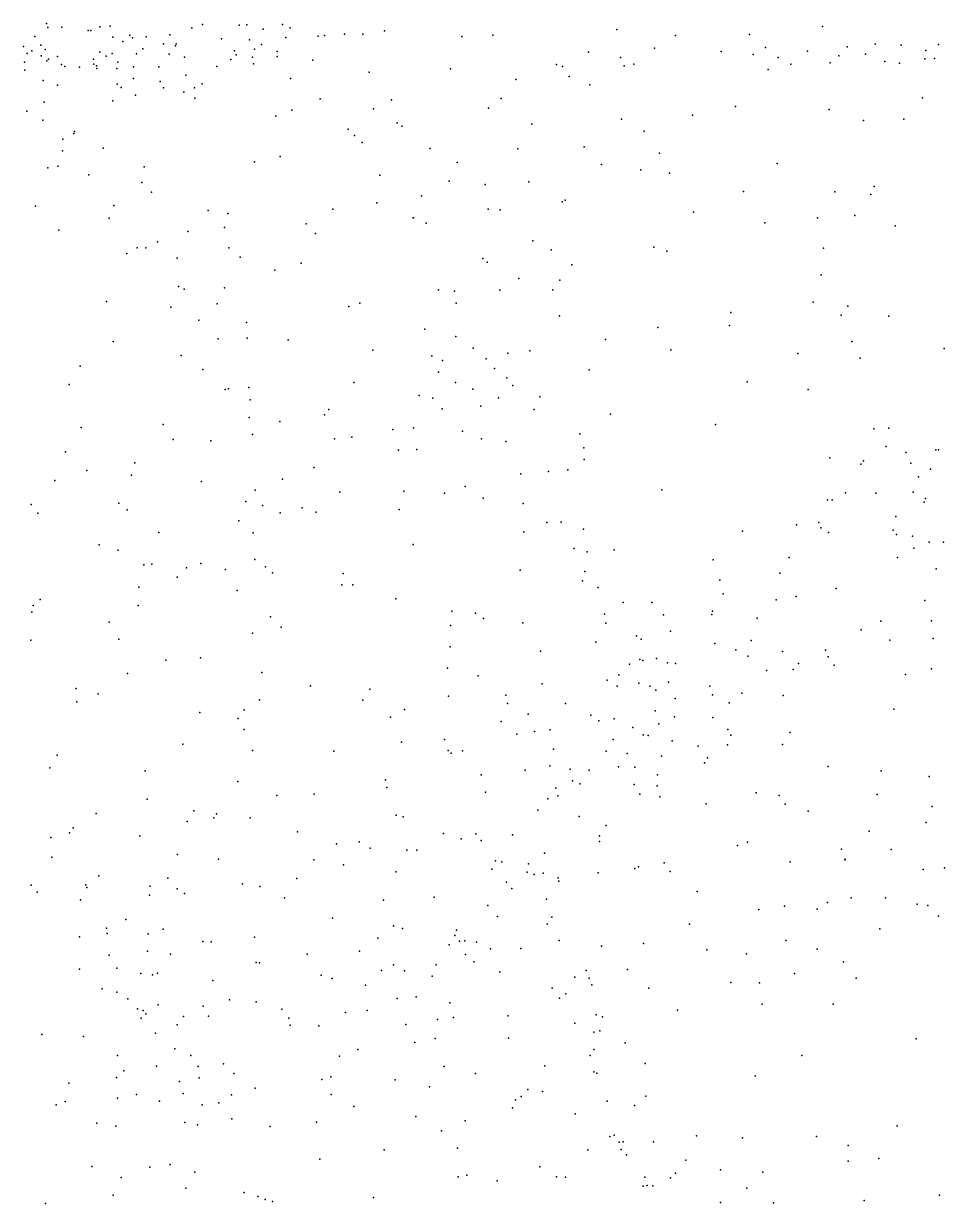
# Model space of a CAD drawing. Header units: metres. Extents: x -25 to 25, y -27.8 to 27.8.
# Drawn here: x 16.612 to 19.321, y -3.46 to 0.012 of the extents above; entities that cross this region are included whole.
import ezdxf

# ---------------------------------------------------------------- set-up
doc = ezdxf.new("R2010")
doc.units = ezdxf.units.M

msp = doc.modelspace()

# ---------------------------------------------------------------- linework, layer by layer
for p in [(16.6791, 0.0116, 3.41), (16.7247, 0.001, 1.7975), (16.836, 0.0021, 14.0224), (16.8669, 0.0043, 10.2834), (17.1383, 0.009, 1.5754), (17.2463, 0.0068, 4.5051), (17.2691, 0.0079, 11.2916), (17.3735, 0.0087, -9.7062), (18.9627, 0.0026, 0.0761), (16.6455, -0.0267, 14.7675), (16.6834, -0.0001, 1.1106), (16.8017, -0.0085, 1.2117), (16.8097, -0.009, 14.5722), (16.8751, -0.0288, 1.7035), (16.9245, -0.0228, 14.191), (16.9327, -0.0306, 10.4255), (16.9726, -0.0275, 3.4592), (17.0426, -0.0213, 4.6368), (17.1069, -0.0007, 1.7387), (17.1941, -0.0333, 3.4568), (17.3165, -0.0047, 12.5307), (17.3832, -0.0297, -10.2867), (17.3968, -0.0004, 4.3404), (17.4783, -0.025, -7.8635), (17.497, -0.0233, 3.6326), (17.5566, -0.0199, 3.9297), (17.6099, -0.0191, -1.0698), (17.6742, -0.0101, -16.5366), (17.9012, -0.0267, -10.8906), (17.9926, -0.0228, -10.1367), (18.3573, -0.0062, 13.1567), (18.5306, -0.0235, 13.0157), (18.7476, -0.02, 12.8588), (16.6121, -0.0558, 10.3066), (16.6363, -0.0686, 14.4323), (16.6625, -0.0516, 1.3209), (16.6757, -0.0648, 12.6799), (16.9045, -0.0408, 1.5369), (16.9631, -0.0629, 10.8533), (17.0238, -0.0483, 10.705), (17.059, -0.0538, 11.2474), (17.0613, -0.0484, 12.6649), (17.2325, -0.0689, -0.9512), (17.2766, -0.0366, -9.101), (17.2918, -0.0641, 11.6199), (17.3121, -0.0501, -9.4577), (18.4688, -0.0604, 13.325), (18.7946, -0.0587, -3.8424), (18.9184, -0.0693, 12.9642), (19.0351, -0.0566, -4.2252), (19.1174, -0.0488, 13.7214), (19.1937, -0.0518, 12.7224), (19.2666, -0.0671, 13.6544), (19.3041, -0.0497, 0.158), (16.6146, -0.1016, 10.5609), (16.623, -0.0764, 3.9028), (16.6639, -0.0831, 11.2378), (16.6807, -0.0977, -17.8213), (16.6853, -0.0932, -7.4279), (16.7115, -0.0852, 10.9222), (16.818, -0.0934, 10.7488), (16.8366, -0.0721, 3.7244), (16.8548, -0.0838, 10.558), (16.8722, -0.0761, 11.1138), (16.8897, -0.1016, 12.5682), (16.9442, -0.0772, 4.5206), (17.0407, -0.0786, 11.4014), (17.0851, -0.0874, 4.257), (17.2216, -0.0938, -10.0053), (17.2379, -0.0801, 12.4201), (17.2856, -0.0875, 4.1008), (17.3579, -0.0706, -10.6591), (17.3586, -0.0849, 3.8143), (17.4635, -0.0962, -11.0059), (18.2737, -0.0726, -1.8404), (18.3686, -0.0883, -2.5852), (18.6645, -0.0702, -3.4577), (18.7591, -0.0791, 13.0294), (18.8321, -0.0877, 13.5075), (18.985, -0.1038, 13.3868), (19.0104, -0.0834, 13.5518), (19.0894, -0.0779, 12.9594), (19.1456, -0.1003, 13.3913), (19.2641, -0.0924, 12.9055), (19.2926, -0.0914, 13.4919), (16.616, -0.1255, 12.4667), (16.7235, -0.1083, 11.5023), (16.7337, -0.1145, 4.5799), (16.7761, -0.1165, 4.2185), (16.8191, -0.1074, 4.036), (16.8264, -0.1129, -17.4438), (16.828, -0.1206, 4.3755), (16.8865, -0.1201, 11.5024), (16.9356, -0.1155, 4.1678), (17.0103, -0.1158, 3.8825), (17.1803, -0.1142, 3.8403), (17.2886, -0.1072, 11.9597), (17.629, -0.1315, -8.1945), (17.8679, -0.1218, -1.2866), (18.1802, -0.1091, -14.9936), (18.1972, -0.1143, -15.6811), (18.3795, -0.1123, -3.0925), (18.4071, -0.1079, -14.8918), (18.8024, -0.1231, 13.3165), (18.8696, -0.1073, 13.1628), (19.1892, -0.1047, 13.1994), (16.6697, -0.156, 11.9679), (16.7116, -0.1695, 12.1909), (16.8874, -0.1666, 11.725), (16.9351, -0.1498, -9.8085), (17.0143, -0.1586, -0.9655), (17.0891, -0.1404, 11.6957), (17.1373, -0.1659, 11.9616), (17.3973, -0.1499, -16.6572), (18.0605, -0.1526, -10.5765), (18.2171, -0.1438, -16.1921), (18.2785, -0.1688, -15.9363), (16.8989, -0.1764, 12.3318), (16.9418, -0.1988, 12.0368), (17.0241, -0.1775, 11.8339), (17.0836, -0.1899, 12.1085), (17.1153, -0.1779, -7.6892), (17.1162, -0.2078, -16.7012), (19.2572, -0.2071, -3.4854), (16.6729, -0.2198, -8.0546), (16.8746, -0.216, -16.8026), (17.4014, -0.2428, -1.0829), (17.4851, -0.2095, -8.9557), (17.6414, -0.2388, -7.996), (17.6941, -0.2128, -9.8481), (17.98, -0.2374, -10.0831), (18.017, -0.2088, -1.4786), (18.7067, -0.2321, -14.7815), (18.9825, -0.2407, -14.5307), (16.6214, -0.2462, -9.5612), (16.6689, -0.2726, -7.7055), (17.3538, -0.2606, -7.7288), (18.3708, -0.2692, -2.0616), (18.5801, -0.258, -3.2939), (19.0837, -0.2737, -4.3141), (19.2015, -0.2697, -3.6984), (16.7595, -0.3114, -7.5125), (16.7623, -0.3055, -9.7337), (17.5674, -0.2987, -7.7969), (17.7108, -0.2806, -8.6609), (17.7252, -0.2904, -8.3569), (18.1079, -0.2845, -10.339), (18.4376, -0.3047, -2.7704), (16.7273, -0.3283, -9.2183), (17.5855, -0.3176, -10.9225), (17.6082, -0.3381, -9.6099), (16.727, -0.3629, -1.1588), (16.8463, -0.3546, -7.87), (17.3668, -0.3799, -16.7383), (17.8088, -0.3558, -10.8753), (18.0659, -0.357, -16.4726), (18.2613, -0.3513, -15.7095), (18.4833, -0.3697, -2.2342), (16.6834, -0.4129, -8.6618), (16.7131, -0.408, -8.8709), (16.9671, -0.4099, -1.1218), (17.2911, -0.3952, -10.7038), (17.8882, -0.3975, -16.6236), (18.3129, -0.4035, -15.9536), (18.8289, -0.3996, -4.1941), (16.8042, -0.4338, -16.831), (17.6598, -0.4342, -9.0204), (18.4286, -0.4187, -15.0201), (18.5129, -0.4287, -2.5779), (16.96, -0.4556, -9.966), (16.9885, -0.4845, -7.7714), (17.8643, -0.4518, -9.8887), (17.9705, -0.4616, -10.6919), (18.0983, -0.4539, -10.1766), (18.7298, -0.4823, -3.2042), (18.9992, -0.4833, -14.5647), (19.115, -0.4677, -3.8749), (17.6516, -0.5154, -9.248), (17.7826, -0.4949, -8.475), (18.1968, -0.5132, -16.3417), (18.2056, -0.5081, -1.7844), (19.1045, -0.4913, -4.0887), (16.6474, -0.5261, -17.33), (16.878, -0.5234, -8.9704), (17.1548, -0.5382, -10.5047), (17.2132, -0.5474, -1.1972), (17.522, -0.5344, -1.2763), (17.9789, -0.5341, -1.608), (18.0142, -0.5369, -15.2929), (18.5829, -0.5435, -3.0104), (19.058, -0.5534, -3.6135), (16.8634, -0.561, -8.5186), (17.2036, -0.5883, -16.7387), (17.4438, -0.5775, -16.7625), (17.7583, -0.5599, -9.6815), (17.7591, -0.5597, -8.1878), (17.7962, -0.5756, -16.6975), (18.7933, -0.5746, -14.832), (18.9483, -0.5604, -3.3762), (19.1768, -0.5839, -3.3921), (16.7159, -0.5965, -1.3076), (17.0957, -0.6001, -9.4039), (17.471, -0.6063, -10.8227), (16.9458, -0.6478, -8.7831), (16.9722, -0.6486, -10.0529), (17.0058, -0.6306, -8.2227), (17.216, -0.6485, -7.6842), (18.1105, -0.6274, -10.4178), (18.1646, -0.6545, -15.0909), (18.4667, -0.6461, -2.137), (18.5043, -0.6584, -15.0226), (18.9655, -0.6495, -4.4919), (16.9161, -0.6649, -1.2823), (17.064, -0.6789, -7.8541), (17.249, -0.6755, -10.6853), (17.4283, -0.6929, -7.7541), (17.9633, -0.68, -10.7053), (17.9765, -0.6905, -9.9065), (17.3517, -0.7142, -1.3481), (18.225, -0.698, -15.833), (18.9591, -0.7273, -14.654), (17.068, -0.7618, -16.6718), (18.0687, -0.7387, -15.5459), (18.1894, -0.7437, -16.2363), (17.0849, -0.77, -9.7968), (17.203, -0.7659, -9.5164), (17.833, -0.7723, -8.7927), (17.8798, -0.7754, -9.7367), (18.0133, -0.7731, -1.7183), (18.1696, -0.7716, -10.114), (16.8559, -0.8062, -10.1395), (17.0455, -0.8229, -10.4974), (17.182, -0.8127, -9.1712), (17.5686, -0.8212, -10.8015), (17.6013, -0.8113, -7.8967), (17.8845, -0.8114, -8.5785), (18.9355, -0.8077, -3.1233), (19.0368, -0.8199, -4.1727), (17.1276, -0.8612, -8.2207), (17.2676, -0.8677, -7.7678), (18.1887, -0.8487, -1.8702), (18.693, -0.8381, -2.9167), (19.0176, -0.8464, -4.3976), (19.1579, -0.849, -3.3609), (17.793, -0.8877, -9.2193), (18.4786, -0.8829, -2.3181), (18.6894, -0.8769, -14.9391), (16.8752, -0.924, -16.5722), (17.1843, -0.9161, -8.8118), (17.2698, -0.9141, -10.678), (17.3905, -0.919, -16.6902), (17.884, -0.9091, -15.4794), (18.3246, -0.9178, -2.0349), (19.0487, -0.9237, -14.571), (17.0754, -0.9654, -1.5099), (17.6396, -0.949, -1.656), (17.8136, -0.9661, -8.1828), (17.9348, -0.9435, -8.4172), (18.0372, -0.9582, -15.19), (18.1016, -0.9514, -16.1822), (18.5161, -0.948, -2.7049), (18.8899, -0.9593, -14.7727), (19.3211, -0.9442, -14.2449), (16.7782, -0.9969, -10.2048), (17.1392, -1.0059, -16.5519), (17.8444, -0.9797, -16.5331), (17.9728, -0.9745, -9.6793), (17.9973, -1.0038, -10.6963), (19.0736, -0.9732, -3.2004), (17.8331, -1.0143, -1.7942), (18.0334, -1.0308, -15.9674), (18.2758, -1.0074, -15.153), (16.7466, -1.05, -1.6525), (17.2052, -1.0648, -1.6609), (17.2153, -1.0632, -9.6304), (17.2746, -1.0595, -9.0718), (17.5836, -1.0449, -10.7639), (17.8831, -1.0447, -9.1049), (17.9342, -1.0641, -9.4841), (18.0515, -1.0533, -1.9254), (18.7414, -1.0429, -2.9207), (18.9204, -1.0653, -3.0374), (17.2785, -1.096, -9.3423), (17.7758, -1.0823, -15.2861), (17.8161, -1.0907, -15.6514), (18.0092, -1.0899, -8.6116), (18.1314, -1.0862, -9.7701), (17.4974, -1.1398, -16.5297), (17.5103, -1.1239, -1.8194), (17.8432, -1.122, -10.7948), (17.9571, -1.1146, -16.163), (18.1144, -1.1236, -10.5594), (18.3388, -1.138, -2.5636), (16.7813, -1.1772, -16.3906), (17.0227, -1.1677, -9.9125), (17.2753, -1.1476, -7.8092), (17.3659, -1.1588, -10.7008), (17.759, -1.1778, -16.3838), (18.6483, -1.1681, -15.1321), (19.1578, -1.1792, -3.2958), (17.0523, -1.2119, -10.5387), (17.2851, -1.1976, -8.444), (17.5273, -1.2107, -7.8378), (17.578, -1.2056, -15.5077), (17.6983, -1.1825, -8.0134), (17.9038, -1.1874, -8.238), (17.9597, -1.2106, -2.0567), (18.2489, -1.1957, -2.375), (19.1134, -1.1809, -14.6611), (16.7358, -1.249, -4.0635), (17.1625, -1.2161, -16.3366), (17.7155, -1.2435, -2.0244), (17.7686, -1.2412, -16.0179), (18.0308, -1.2179, -8.9079), (18.2602, -1.2368, -15.2847), (19.1498, -1.2327, -12.9445), (19.296, -1.2423, -14.391), (19.3036, -1.2422, -1.5916), (16.9398, -1.2812, -1.9346), (18.2618, -1.2709, -9.9405), (18.9845, -1.2657, -3.093), (19.0837, -1.275, -1.6335), (19.2074, -1.2504, -12.6919), (19.2222, -1.2815, -1.34), (16.7986, -1.3034, -4.2759), (16.9291, -1.317, -16.2086), (17.4656, -1.2947, -2.114), (18.0748, -1.313, -9.1344), (18.1565, -1.306, -10.6667), (18.2134, -1.3015, -10.2776), (19.0756, -1.2853, -14.9396), (19.2805, -1.2996, 0.3399), (16.7044, -1.3329, -10.2687), (17.1351, -1.3357, -9.7087), (17.3741, -1.3285, -16.0442), (17.9109, -1.3508, -15.3854), (19.245, -1.3224, -13.2109), (17.2934, -1.3614, -9.3044), (17.5427, -1.3677, -10.8044), (17.7306, -1.3643, -2.3709), (17.8501, -1.3698, -10.8483), (17.964, -1.3847, -2.5711), (18.4898, -1.3604, -2.8275), (19.0307, -1.3695, -1.2708), (19.1193, -1.3702, 0.0752), (19.2291, -1.367, -14.6806), (19.2659, -1.3857, -3.5175), (16.6347, -1.4035, -3.4917), (16.8926, -1.3998, -3.8248), (16.9171, -1.4195, -2.2052), (17.2663, -1.3944, -10.7077), (17.3153, -1.4065, -8.3153), (17.4321, -1.413, -15.516), (17.7174, -1.4178, -7.9195), (18.0821, -1.401, -8.4189), (18.9772, -1.3898, -15.2053), (18.9912, -1.3894, -12.6643), (19.2622, -1.3962, 0.531), (16.6539, -1.4286, -4.3847), (17.2452, -1.4512, -15.7986), (17.3674, -1.4277, -8.5954), (17.4726, -1.4265, -2.419), (18.1518, -1.4569, -10.9122), (18.194, -1.4557, -8.8731), (18.9517, -1.4561, -2.0618), (19.1783, -1.4391, -2.12), (17.0103, -1.4863, -10.555), (17.2878, -1.487, -8.0817), (18.0836, -1.4836, -15.424), (18.2597, -1.4765, -10.1638), (18.7277, -1.4815, -1.4627), (18.8864, -1.4635, -12.9932), (18.9573, -1.4717, -3.0579), (18.98, -1.4855, 0.4032), (19.171, -1.4793, -0.9796), (19.1807, -1.4921, -12.5301), (16.8341, -1.5225, -9.9253), (17.7581, -1.5215, -15.4455), (19.2275, -1.4971, -15.0449), (19.2763, -1.5146, -0.404), (19.319, -1.5139, -13.4681), (16.8905, -1.5382, -3.6366), (18.232, -1.5331, -9.2433), (18.2699, -1.5427, -9.8473), (18.3495, -1.5371, -2.7217), (18.8644, -1.5597, -15.3919), (19.1832, -1.5595, -3.4045), (19.2309, -1.5316, 0.6998), (16.9657, -1.581, -15.9593), (16.9895, -1.5793, -9.7693), (17.0909, -1.5897, -4.1454), (17.1337, -1.5773, -2.4431), (17.2058, -1.595, -10.7331), (17.2922, -1.5649, -7.7552), (17.324, -1.5867, -9.1773), (18.6414, -1.5666, -2.8131), (19.2971, -1.5928, -0.6961), (17.0643, -1.6169, -3.7828), (17.3444, -1.605, -8.3779), (17.5521, -1.6061, -10.8876), (18.0736, -1.5971, -2.6361), (18.2563, -1.6281, -11.0399), (18.263, -1.6004, -9.5494), (18.6601, -1.6264, -12.808), (18.8371, -1.6051, 0.1016), (16.9508, -1.6469, -2.3153), (17.2404, -1.6567, -9.3833), (17.548, -1.6403, -2.4617), (17.5808, -1.6399, -15.4816), (18.3026, -1.6475, -10.5115), (18.6699, -1.6662, -1.2053), (19.0029, -1.6504, -0.2734), (16.6402, -1.7008, -4.3346), (16.6604, -1.6835, -2.0437), (16.9494, -1.701, -10.511), (17.7077, -1.6807, -7.5774), (18.3762, -1.6922, -10.8153), (18.4608, -1.6919, -2.6094), (18.8265, -1.6837, -12.4767), (18.8849, -1.6742, -2.8661), (19.2639, -1.6857, -2.3567), (16.636, -1.7208, -3.6195), (17.3383, -1.7339, -7.6005), (17.8724, -1.7169, -8.1485), (17.942, -1.7228, -8.3475), (18.3215, -1.726, -9.3061), (18.4947, -1.7281, -1.6627), (18.6368, -1.7274, -15.4793), (18.6393, -1.7175, -13.0678), (16.8639, -1.7501, -3.7502), (17.3702, -1.7642, -8.771), (17.868, -1.7599, -7.8935), (17.965, -1.7386, -15.4685), (18.0806, -1.752, -11.2949), (18.3251, -1.7523, -10.0358), (18.7701, -1.7379, -2.6706), (19.1342, -1.7467, -13.4685), (19.283, -1.746, 0.8979), (16.6337, -1.8024, -16.1049), (16.8925, -1.7998, -4.1054), (17.2857, -1.7824, -7.8237), (18.4158, -1.7902, -15.4874), (18.429, -1.8001, -12.5941), (18.5153, -1.7766, -1.3433), (18.7529, -1.8037, -0.1315), (19.076, -1.7721, -2.3977), (19.1611, -1.8032, -12.3517), (19.2878, -1.7978, -15.1817), (17.867, -1.8227, -2.4311), (18.1329, -1.835, -11.5242), (18.2959, -1.8086, -2.4831), (18.6455, -1.8122, 0.1891), (18.7074, -1.8314, 0.5158), (18.8448, -1.8356, -2.4488), (18.971, -1.8325, -0.7132), (17.0309, -1.862, -15.9143), (17.1321, -1.8544, -10.6611), (18.3952, -1.873, -10.2224), (18.4255, -1.8595, -12.9951), (18.4337, -1.8625, -10.462), (18.4738, -1.8571, -12.3259), (18.5063, -1.869, -10.8079), (18.5304, -1.8711, -11.0273), (18.7425, -1.8502, -12.3158), (18.8923, -1.8718, 0.7958), (18.9796, -1.8513, -2.6163), (16.9179, -1.9005, -10.4415), (17.3131, -1.8974, -10.8008), (17.8591, -1.8855, -11.2987), (17.9495, -1.908, -8.5808), (18.3632, -1.9047, -9.4659), (18.7981, -1.8919, -13.3682), (18.8763, -1.8895, -0.4825), (18.9969, -1.876, -15.4309), (19.2068, -1.904, -2.7863), (19.2835, -1.8873, -2.4887), (17.4558, -1.937, -15.5152), (18.1375, -1.9313, -11.7937), (18.3286, -1.9209, -12.7734), (18.3585, -1.9379, -9.6964), (18.4225, -1.9296, -1.74), (18.4547, -1.9384, -13.2088), (18.5093, -1.9266, -2.2535), (18.6315, -1.9376, -0.906), (16.7667, -1.9445, -2.0534), (16.8319, -1.9606, -9.7426), (17.3062, -1.9779, -8.78), (17.6102, -1.9788, -11.0449), (17.6309, -1.9466, -2.3236), (17.8622, -1.9679, -8.0358), (18.0311, -1.9642, -2.3546), (18.472, -1.9498, -11.5177), (18.5296, -1.9744, -11.9818), (18.6391, -1.9638, -0.3611), (18.7253, -1.9584, -0.6734), (18.8474, -1.9653, -12.15), (16.7688, -1.9843, -10.2612), (17.2613, -2.0074, -9.2209), (17.7329, -2.007, -15.4419), (18.0354, -1.989, -15.456), (18.2063, -1.9889, -12.1443), (18.4701, -2.011, -0.0613), (18.6881, -1.9868, 0.6657), (19.1721, -2.0059, -13.8099), (17.1302, -2.0159, -9.4615), (17.2434, -2.0328, -15.7039), (17.692, -2.0291, -7.3923), (18.0172, -2.042, -8.7533), (18.0971, -2.0205, 1.3592), (18.2809, -2.0237, -2.2874), (18.3047, -2.0402, 1.1624), (18.3495, -2.0341, 1.4724), (18.5274, -2.0283, 0.4081), (18.64, -2.0302, -11.7984), (17.261, -2.066, -8.562), (18.063, -2.0789, -11.9867), (18.1152, -2.071, -7.6049), (18.1613, -2.0663, -8.9231), (18.4049, -2.0597, -1.3162), (18.4354, -2.0808, -9.9013), (18.4812, -2.0485, -0.4885), (18.6838, -2.0653, -11.5616), (18.6926, -2.082, -10.9599), (18.8675, -2.0743, -13.6328), (17.0802, -2.1085, -15.8498), (17.724, -2.1028, -11.253), (17.8505, -2.0949, 1.3746), (18.3464, -2.0946, -0.2498), (18.4496, -2.0836, -2.0585), (18.5203, -2.0986, 1.1563), (18.5973, -2.1148, -10.3459), (18.6835, -2.1105, -10.6837), (18.8453, -2.1099, 0.9568), (16.7112, -2.1415, -16.0655), (17.2857, -2.1275, -2.2573), (17.5244, -2.1298, -2.2606), (17.8609, -2.1275, 1.5931), (17.8704, -2.1353, -11.6279), (17.9033, -2.128, -8.5923), (18.1712, -2.1237, 1.7466), (18.3262, -2.1293, -0.6439), (18.3876, -2.1363, -1.5169), (18.4886, -2.1442, 1.6641), (18.6241, -2.1485, -15.4607), (16.6889, -2.1782, -9.7765), (16.97, -2.1871, -9.5585), (18.0882, -2.1854, -7.4041), (18.16, -2.1724, -12.5983), (18.2198, -2.1826, -13.0648), (18.2765, -2.1857, -0.0175), (18.3621, -2.1751, -13.5368), (18.4108, -2.1766, 0.3122), (18.6154, -2.1633, 0.9674), (18.9793, -2.1748, -11.6225), (17.2422, -2.2189, -7.6303), (17.6767, -2.2134, 1.3037), (17.9586, -2.1993, -2.2374), (18.2271, -2.2165, 0.8106), (18.4767, -2.1993, 0.7883), (19.1355, -2.1872, -14.0313), (19.2766, -2.2039, -15.1447), (17.467, -2.2558, -10.8845), (17.6811, -2.2359, 1.5292), (17.9714, -2.2501, -15.3445), (18.178, -2.2386, -0.2337), (18.2482, -2.2256, -1.0417), (18.4088, -2.2277, -1.8515), (18.4248, -2.2561, -13.7566), (18.476, -2.231, -9.6898), (18.767, -2.252, -10.3889), (19.1237, -2.2564, 1.1667), (16.9752, -2.2708, -2.0563), (17.3575, -2.2599, -15.4591), (18.1549, -2.27, 1.9229), (18.1843, -2.2605, -15.3699), (18.4839, -2.2633, -9.4722), (18.6206, -2.2846, -13.8531), (18.8355, -2.2598, -10.6405), (18.8527, -2.2855, -11.015), (16.8254, -2.3131, -10.2276), (17.1126, -2.3051, -8.2697), (17.1714, -2.3256, -7.8076), (17.1801, -2.314, -8.8127), (17.2791, -2.3253, -10.7263), (17.7085, -2.3177, -11.2708), (17.7284, -2.3224, -7.3593), (18.1246, -2.303, -0.5875), (18.2466, -2.3219, 0.1859), (18.9202, -2.3061, 1.2803), (19.2854, -2.2922, -11.6966), (16.758, -2.3547, -9.649), (17.0932, -2.3368, -15.7265), (18.3263, -2.3477, 0.5202), (19.268, -2.3395, -14.3205), (16.6918, -2.3832, -9.9615), (16.7472, -2.37, -0.2605), (16.9538, -2.3789, -1.7779), (17.4178, -2.3664, -7.4002), (17.8473, -2.3712, 1.9519), (17.8997, -2.387, -8.0119), (17.9431, -2.373, -12.0772), (17.958, -2.3926, -2.1022), (18.0506, -2.3756, -12.3253), (18.3067, -2.3784, -2.0273), (18.3068, -2.3952, -1.5911), (19.0998, -2.3645, -14.142), (17.5327, -2.4022, 1.3319), (17.5997, -2.3963, -11.0825), (17.6317, -2.415, 1.9222), (17.7399, -2.4202, 0.8619), (17.7686, -2.4204, -15.2026), (18.145, -2.4299, -13.7728), (18.7128, -2.4069, 1.7755), (18.7415, -2.397, -15.3311), (19.0182, -2.4175, -10.5538), (19.1651, -2.4184, 1.3084), (16.6956, -2.4412, -1.2261), (17.0654, -2.4334, -8.559), (17.1857, -2.4467, -15.5377), (17.4663, -2.4491, 1.7913), (17.5537, -2.4643, 1.1079), (18.0005, -2.452, -7.5029), (18.0195, -2.4549, -0.1902), (18.0981, -2.4604, -1.213), (18.497, -2.4576, -15.2865), (18.8671, -2.4554, -10.1396), (19.0283, -2.4495, -10.7695), (19.0294, -2.4473, -11.186), (16.8336, -2.4958, -1.3886), (17.7075, -2.4849, 2.1125), (17.9893, -2.4769, 2.0876), (18.0941, -2.4853, -12.5877), (18.1139, -2.4926, -8.74), (18.1406, -2.4883, -15.1984), (18.3026, -2.4875, -1.8038), (18.4107, -2.4746, 2.0308), (18.4212, -2.4695, -9.074), (18.5141, -2.4832, -14.0522), (19.259, -2.4776, -11.481), (19.3213, -2.4729, -14.6875), (16.634, -2.5239, 0.317), (16.795, -2.5223, -0.5683), (16.7983, -2.531, -10.1123), (16.9841, -2.5269, -10.4721), (17.0366, -2.503, -8.2049), (17.0644, -2.5343, -1.9725), (17.2557, -2.5201, -15.3059), (17.3069, -2.5279, -2.1828), (17.4164, -2.5044, 2.0852), (18.0328, -2.5147, -7.8838), (18.0483, -2.5336, 0.0243), (18.1853, -2.5023, 0.3631), (18.1873, -2.5117, -14.0112), (16.6524, -2.5441, -15.8802), (16.7797, -2.5669, -0.7773), (16.9825, -2.5532, -9.2223), (17.0857, -2.5477, -7.7499), (17.3793, -2.5614, -10.9164), (17.6709, -2.5679, -2.0767), (17.8199, -2.5594, -11.935), (18.1501, -2.5645, -12.9039), (18.5941, -2.5422, -9.4836), (19.0474, -2.5606, -14.2686), (19.148, -2.5613, -11.0142), (17.9779, -2.5838, -8.3828), (18.7757, -2.5953, 1.8487), (18.8505, -2.5851, -9.9722), (18.9471, -2.5941, 1.6554), (18.9775, -2.575, -15.1219), (19.2416, -2.5797, 1.4434), (19.2726, -2.583, -10.6484), (16.9127, -2.6248, -15.6453), (17.521, -2.6205, -7.3072), (18.0061, -2.616, -8.1459), (18.1525, -2.6381, -13.4452), (18.1662, -2.6178, -1.6179), (19.3037, -2.6146, -11.2186), (16.856, -2.6499, -0.243), (16.8575, -2.6656, -9.3776), (16.979, -2.6667, -8.4382), (17.0224, -2.6534, -1.5767), (17.7009, -2.6437, 0.7733), (17.7265, -2.651, -11.7651), (17.8811, -2.6722, -12.1945), (17.8857, -2.6558, 0.627), (18.5715, -2.6387, -15.1259), (19.1318, -2.6522, -10.1719), (16.7764, -2.6753, -9.7151), (17.1398, -2.6893, -10.78), (17.1644, -2.6905, -7.4356), (17.2914, -2.6764, 2.3263), (17.6544, -2.6794, -11.4027), (17.8642, -2.6989, -7.4713), (17.8947, -2.6886, -0.9434), (17.9103, -2.6875, -0.6829), (17.9448, -2.6911, -0.0882), (18.1881, -2.6867, -7.8187), (18.3126, -2.7027, -15.0021), (18.4361, -2.6955, 2.1003), (18.8544, -2.6866, -14.3234), (16.8641, -2.7298, -1.1133), (16.9765, -2.7175, -15.4415), (17.0443, -2.7265, -7.6061), (17.4463, -2.7265, -2.0893), (17.6002, -2.7181, 2.4624), (17.9119, -2.7276, -0.4649), (17.9856, -2.7112, -1.5376), (18.0751, -2.7097, 2.2689), (18.6228, -2.7143, -14.3135), (18.7393, -2.7255, -14.9961), (18.9468, -2.7119, -14.9347), (16.7761, -2.7706, 0.2933), (16.8864, -2.7679, -0.8062), (17.296, -2.7514, 1.2829), (17.3058, -2.7524, -10.9759), (17.6648, -2.7746, -7.3332), (17.7003, -2.7577, -1.3722), (17.7326, -2.7761, -1.1525), (17.8263, -2.7577, -1.7251), (17.9371, -2.7496, 0.1706), (18.2674, -2.7747, -14.1438), (18.389, -2.7719, -8.8385), (19.0249, -2.7488, -14.6341), (16.9566, -2.7834, 1.9993), (16.991, -2.7877, -10.6548), (17.0057, -2.7824, -8.2588), (17.169, -2.8046, -1.4833), (17.488, -2.7888, 0.9426), (17.5201, -2.7982, -1.5852), (17.8143, -2.7918, -15.0177), (18.013, -2.7789, -12.4619), (18.2339, -2.7947, -13.2353), (18.2765, -2.7976, -8.5905), (18.6931, -2.8103, -14.5357), (18.7775, -2.8109, -14.774), (18.8802, -2.7835, 1.8313), (19.062, -2.7974, 1.68), (16.8432, -2.8284, -10.1132), (16.8867, -2.8388, 0.0704), (17.6176, -2.8184, -1.7823), (18.1674, -2.8266, -13.7122), (18.2074, -2.8432, -13.5022), (18.2837, -2.8168, -8.0206), (18.452, -2.827, -14.7151), (16.9187, -2.8583, 1.6888), (17.0081, -2.8761, -8.0579), (17.1408, -2.88, -1.1886), (17.2175, -2.8615, 2.5122), (17.2964, -2.8673, -7.2716), (17.7114, -2.8569, -11.8885), (17.7675, -2.8522, 0.5054), (17.8658, -2.8702, -0.2607), (18.1889, -2.856, -13.9658), (18.7851, -2.8739, -9.7024), (18.994, -2.8742, -9.9309), (16.9473, -2.8877, -9.4643), (16.958, -2.915, 2.3625), (16.964, -2.8922, -0.2016), (16.9714, -2.9021, -0.6113), (17.0825, -2.9099, -15.1001), (17.1562, -2.9087, -10.9718), (17.3715, -2.8881, -1.7716), (17.392, -2.9151, -11.1736), (17.5593, -2.8983, -15.1605), (17.6225, -2.8921, 2.6384), (17.8767, -2.9131, -7.4645), (18.0381, -2.9077, -14.9652), (18.2966, -2.9051, -8.3827), (18.3152, -2.911, -14.5194), (18.5359, -2.8917, 2.0919), (17.0642, -2.9349, -0.9498), (17.396, -2.9355, 0.8138), (17.4805, -2.9374, -0.8671), (17.7367, -2.9336, -0.8005), (17.8297, -2.9189, 2.609), (18.2342, -2.9293, -14.7765), (16.6655, -2.9635, -15.1552), (16.7888, -2.9686, 1.865), (16.9999, -2.9588, 1.4078), (17.823, -2.9752, -0.5144), (18.0391, -2.9741, 2.5377), (18.2901, -2.9566, 2.2725), (18.3078, -2.9521, -7.7272), (19.2383, -2.9754, 1.6875), (17.0569, -3.0052, -8.3381), (17.5955, -3.0076, 0.1403), (17.7634, -2.9867, 0.008), (18.2899, -3.0074, -14.0892), (18.3818, -2.9879, -8.6712), (16.8882, -3.0252, 0.4307), (17.1039, -3.0247, -8.5621), (17.1998, -3.0496, 0.9728), (17.5411, -3.027, -11.386), (18.1455, -3.0549, -7.6063), (18.2788, -3.0244, -12.9548), (18.4412, -3.048, -8.9235), (18.9019, -3.0252, 1.8951), (16.8856, -3.0898, -10.7151), (16.9069, -3.0702, -10.1708), (17.0031, -3.056, -7.5049), (17.1261, -3.0572, -9.0667), (17.2309, -3.0781, 0.1045), (17.5162, -3.0878, -0.6025), (17.8495, -3.0571, -12.1355), (17.9419, -3.0774, -15.2411), (18.2898, -3.0731, -13.746), (18.2989, -3.077, -13.4639), (18.765, -3.0849, -9.6476), (16.7452, -3.1061, -4.8749), (17.0709, -3.1018, 0.6585), (17.1284, -3.0906, -0.4068), (17.2937, -3.1209, -0.2408), (17.4893, -3.0952, 2.834), (17.7056, -3.0966, -7.2222), (17.8062, -3.1173, 2.9326), (16.8879, -3.15, -15.0451), (16.944, -3.1395, 2.6513), (17.0117, -3.159, 1.0431), (17.0816, -3.1364, -15.1962), (17.2236, -3.1407, -7.265), (17.5172, -3.1392, -0.2403), (18.059, -3.1554, -12.4444), (18.0759, -3.1453, 3.2475), (18.0952, -3.1252, 3.0163), (18.139, -3.1308, 2.738), (18.4427, -3.1443, -7.9283), (16.7077, -3.1703, 0.8638), (16.7344, -3.1603, 2.5055), (17.1378, -3.1705, -9.6347), (17.1868, -3.1645, 2.8013), (17.5839, -3.1753, 3.0397), (18.0507, -3.1788, -7.4515), (18.3289, -3.1594, -13.9381), (18.4095, -3.1723, 2.2677), (16.8279, -3.2237, -5.0494), (17.0869, -3.2219, -9.8563), (17.225, -3.2109, -8.8052), (17.4734, -3.2211, -15.5131), (17.7663, -3.2046, 3.3126), (17.9114, -3.2174, -7.2927), (18.2351, -3.1964, 3.3747), (16.8838, -3.2327, -10.3341), (17.1233, -3.2287, -10.9891), (17.338, -3.2341, 2.95), (17.8417, -3.2462, -15.4317), (18.3365, -3.2632, 2.6171), (18.3495, -3.2595, -13.2515), (18.5916, -3.2614, -9.2233), (19.182, -3.2316, 1.8336), (17.8883, -3.298, -12.1023), (18.3648, -3.28, -14.7683), (18.3758, -3.2793, -8.5984), (18.4657, -3.2792, -7.5386), (18.7277, -3.2667, 2.0542), (18.9448, -3.2634, -9.8937), (19.0383, -3.2898, -7.0166), (17.484, -3.33, 3.2446), (17.673, -3.3028, -11.5718), (18.2719, -3.3024, -12.7208), (18.3702, -3.3015, -8.1901), (18.3859, -3.3172, -14.0894), (19.1284, -3.3279, -10.065), (16.8124, -3.3516, -15.026), (16.9839, -3.353, -10.8375), (17.0433, -3.346, -7.6181), (18.1312, -3.352, -7.3329), (18.561, -3.3332, 3.1826), (18.6622, -3.3617, -7.2912), (19.0379, -3.3357, 1.9472), (16.8991, -3.3839, -4.7103), (17.1163, -3.3682, -5.08), (17.8903, -3.3818, 3.6426), (17.9166, -3.3774, -7.0399), (18.0057, -3.3936, -12.2522), (18.1802, -3.3817, -12.5143), (18.2065, -3.3833, -15.1478), (18.4398, -3.3828, -14.2991), (18.515, -3.3849, 2.7599), (18.5303, -3.3708, -9.0397), (18.7869, -3.3677, -6.8808), (16.8756, -3.4357, 2.8869), (17.0899, -3.4152, -4.8068), (17.2615, -3.4276, -11.0145), (18.4354, -3.4089, 3.5435), (18.4469, -3.4071, -7.3228), (18.4631, -3.4082, 2.5093), (18.7405, -3.415, -6.6239), (19.3068, -3.4354, -10.1973), (16.677, -3.4601, 2.7849), (17.3017, -3.4395, -9.1279), (17.3227, -3.4489, -8.849), (17.3449, -3.4549, -15.5721), (17.6413, -3.4428, -11.3706), (18.663, -3.4571, -6.4221), (18.818, -3.458, 2.0813), (19.0853, -3.4512, -6.5848)]:
    msp.add_point(p)

doc.saveas('drawing.dxf')
